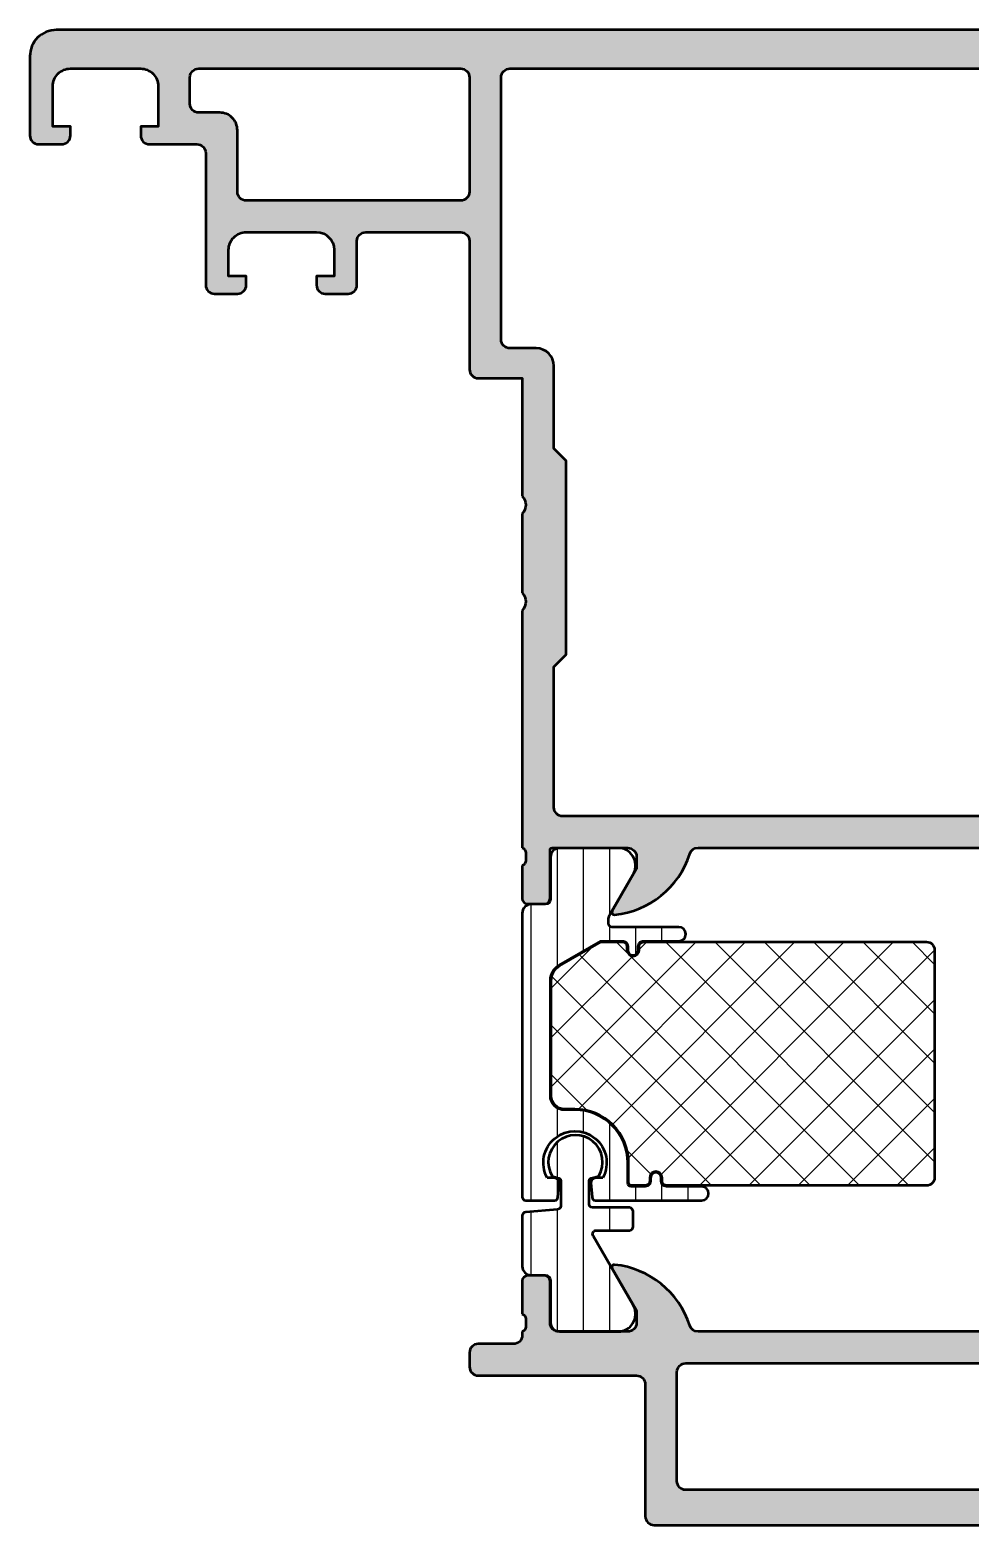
# Model space of a CAD drawing. Extents: x -30 to 78, y 0 to 85.
# Drawn here: x -30 to 23.5, y 0 to 85 of the extents above; entities that cross this region are included whole.
import ezdxf

# ---------------------------------------------------------------- set-up
doc = ezdxf.new("R2010")
doc.units = 0
for name, color, linetype, lineweight in [('0S-Alu contour', 7, 'Continuous', 50), ('0S-Alu hatch', 252, 'Continuous', 25), ('0S-Plastic contour', 254, 'Continuous', 50), ('0S-Plastic hatch', 253, 'Continuous', 25), ('0S-PT contour', 91, 'Continuous', 50), ('0S-PT hatch', 103, 'Continuous', 25)]:
    doc.layers.add(name, color=color, linetype=linetype, lineweight=lineweight)
pattern_1 = [(90, (0, 0), (-1.4859, 0), [])]

# ---------------------------------------------------------------- blocks, each defined once
blk = doc.blocks.new('375310__9A514307_B921_4248_928E_A58CED2AF7BE_')
at = {"layer": '0S-Alu hatch'}
h = blk.add_hatch(color=256, dxfattribs=at)
edge = h.paths.add_edge_path()
edge.add_arc((-28.50002094818807, 83.50002094818805), 1.499979051958224, 89.99919982698273, 180.0008001731317)
edge.add_line((-30.00000000000002, 83.49999999999702), (-30.00000000000002, 79))
edge.add_arc((-29.49997331996971, 79.00002668003032), 0.5000266807420884, 180.0030571432409, 269.9969428568634)
edge.add_line((-29.50000000000003, 78.50000000000001), (-28.19998168945316, 78.5))
edge.add_arc((-28.19997136934261, 78.99998967988945), 0.4999896799959604, 269.9988173780336, 360.0011826222799)
edge.add_line((-27.69998168945316, 79.00000000000004), (-27.69998168945316, 79.5))
edge.add_line((-27.69998168945316, 79.5), (-28.69998168945315, 79.5))
edge.add_line((-28.69998168945315, 79.5), (-28.69998168945315, 81.79998779296875))
edge.add_ellipse((-27.7000380926278, 81.80004419614339), major_axis=(-0.9999435984161058, 0), ratio=1, start_angle=-90.00323184614109, end_angle=0.0032318460986857644, ccw=False)
edge.add_line((-27.69998168945316, 82.79998779296875), (-23.69998168945315, 82.79998779296875))
edge.add_ellipse((-23.69997606790804, 81.79999341451386), major_axis=(-0.999994378470687, 0), ratio=1, start_angle=179.9996779066076, end_angle=270.00032209261985, ccw=False)
edge.add_line((-22.69998168945315, 81.79998779295526), (-22.69998168945315, 79.5))
edge.add_line((-22.69998168945315, 79.5), (-23.69998168945315, 79.5))
edge.add_line((-23.69998168945315, 79.5), (-23.69998168945315, 79))
edge.add_arc((-23.19999200956369, 78.99998967988947), 0.4999896799959737, 179.9988173777201, 270.0011826219647)
edge.add_line((-23.19998168945315, 78.5), (-20.50000000000003, 78.5))
edge.add_ellipse((-20.49997947233244, 78.00002052766759), major_axis=(-0.4999794727538154, 0), ratio=1, start_angle=179.9976476060077, end_angle=270.0023523940098, ccw=False)
edge.add_line((-20.00000000000003, 78.00000000000014), (-20.00000000000003, 70.49999999999999))
edge.add_arc((-19.4999758602451, 70.50002413975494), 0.500024140337627, 180.0027660783855, 269.9972339213987)
edge.add_line((-19.5, 70.00000000000001), (-18.19998168945315, 70))
edge.add_arc((-18.19996880787697, 70.4999871184238), 0.4999871185897568, 269.9985238420723, 360.0014761578453)
edge.add_line((-17.69998168945315, 70.49999999999928), (-17.69998168945315, 71))
edge.add_line((-17.69998168945315, 71), (-18.69998168945315, 71))
edge.add_line((-18.69998168945315, 71), (-18.69998168945315, 72.49999999999999))
edge.add_ellipse((-17.69999824312259, 72.50001655366943), major_axis=(-0.9999834464675711, 0), ratio=1, start_angle=-90.00094847109602, end_angle=0.0009484710503215865, ccw=False)
edge.add_line((-17.69998168945314, 73.49999999999999), (-13.69998168945315, 73.5))
edge.add_ellipse((-13.70001450311283, 72.49996718634033), major_axis=(-1.000032814198022, 0), ratio=1, start_angle=180.0018800225579, end_angle=269.9981199774813, ccw=False)
edge.add_line((-12.69998168945316, 72.5000000000007), (-12.69998168945317, 71))
edge.add_line((-12.69998168945317, 71), (-13.69998168945317, 71))
edge.add_line((-13.69998168945317, 71), (-13.69998168945317, 70.5))
edge.add_arc((-13.19999457102933, 70.49998711842383), 0.499987118589771, 179.9985238419079, 270.0014761579228)
edge.add_line((-13.19998168945319, 70), (-11.89999389648441, 70))
edge.add_arc((-11.89998101490823, 70.4999871184238), 0.499987118589755, 269.9985238420723, 360.0014761578453)
edge.add_line((-11.39999389648442, 70.49999999999928), (-11.39999389648441, 72.99998474121092))
edge.add_ellipse((-10.89999370884344, 72.99998455356996), major_axis=(-0.50000018764101, 0), ratio=1, start_angle=270.00002150206535, end_angle=359.9999785025289, ccw=False)
edge.add_line((-10.89999389648443, 73.49998474121092), (-5.500000000000056, 73.49998474121092))
edge.add_ellipse((-5.499990037868124, 72.99999470334284), major_axis=(-0.499990037967348, 0), ratio=1, start_angle=179.9988584005522, end_angle=270.00114159897475, ccw=False)
edge.add_line((-5.000000000000024, 72.99998474120956), (-5.000000000000014, 65.69999694824216))
edge.add_arc((-4.499947417630437, 65.70004953061176), 0.5000525851341845, 180.0060248621259, 269.9939751379149)
edge.add_line((-4.500000000000042, 65.19999694824217), (-2.000000000000028, 65.19999694824217))
edge.add_line((-2.000000000000028, 65.19999694824217), (-2.000000000000028, 58.5))
edge.add_ellipse((-2.52497579233249, 58), major_axis=(-0.7249824705019403, 0), ratio=1, start_angle=136.3958616163873, end_angle=223.6041383836129, ccw=False)
edge.add_line((-2.000000000000026, 57.5), (-2.000000000000028, 53))
edge.add_ellipse((-2.524975792332512, 52.5), major_axis=(-0.7249824705019556, 0), ratio=1, start_angle=136.3958616163883, end_angle=223.6041383836118, ccw=False)
edge.add_line((-2.000000000000028, 52), (-2.000000000000042, 38.50007519909436))
edge.add_ellipse((-2.078836446543077, 38.23255460710125), major_axis=(-0.2788950563274183, 0), ratio=1, start_angle=178.8354106259013, end_angle=253.5801235805088, ccw=False)
edge.add_line((-1.799999000000042, 38.22688619910287), (-1.799999000000042, 37.77329219910286))
edge.add_ellipse((-2.078867095643201, 37.7676315396258), major_axis=(-0.2789255417371403, 0), ratio=1, start_angle=106.4245945553532, end_angle=181.1628700728862, ccw=False)
edge.add_line((-2.000000000000042, 37.50008819910287), (-2.000000000000056, 35.62007719909437))
edge.add_arc((-1.700000000000059, 35.62007719909436), 0.2999999999999971, 180, 270)
edge.add_line((-1.700000000000059, 35.32007719909437), (-0.7200256809572636, 35.32007719909436))
edge.add_arc((-0.7200256809572636, 35.62007719909437), 0.3000000000000114, 270, 360)
edge.add_line((-0.4200256809572523, 35.62007719909437), (-0.4200256809572807, 38.38007519909435))
edge.add_ellipse((-0.3001008800516202, 38.38007519909432), major_axis=(-0.1199248009056604, 0), ratio=1, start_angle=269.999999999998, end_angle=360, ccw=False)
edge.add_line((-0.3001008800516161, 38.49999999999998), (4.000030517578082, 38.5))
edge.add_ellipse((4.000030517578087, 38.00000000000001), major_axis=(-0.4999999999999929, 0), ratio=1, start_angle=180, end_angle=270.0000000000006, ccw=False)
edge.add_line((4.500030517578082, 38), (4.500030517578096, 37.29999999999999))
edge.add_line((4.500030517578096, 37.29999999999999), (3.118535059955718, 34.90717967697246))
edge.add_arc((3.238150302226401, 34.83811978464832), 0.1381197846483158, 150.0000000000047, 275.6225775508003)
edge.add_arc((2.761807276404297, 39.67660886184761), 4.999999999999795, 275.622577550794, 342.2515836439304)
edge.add_ellipse((8.000020064953619, 38.0000033455928), major_axis=(-0.4999890250126799, 0), ratio=1, start_angle=270.0000000000002, end_angle=342.25158364392877, ccw=False)
edge.add_line((8.000020064953617, 38.49999237060549), (38.00001045262445, 38.49999237060546))
edge.add_ellipse((38.0000104526244, 38.00000334559283), major_axis=(-0.4999890250126242, 0), ratio=1, start_angle=197.7484163560657, end_angle=269.9999999999943, ccw=False)
edge.add_arc((43.23822324117371, 39.67660886184765), 4.99999999999984, 197.7484163560703, 264.3774224492069)
edge.add_arc((42.76188021535167, 34.83811978464829), 0.1381197846482885, 264.3774224492044, 389.9999999999987)
edge.add_line((42.88149545762233, 34.90717967697243), (41.49999999999997, 37.3))
edge.add_line((41.49999999999997, 37.3), (41.49999999999997, 38))
edge.add_ellipse((41.99999999999998, 37.99999999999999), major_axis=(-0.5000000000000142, 0), ratio=1, start_angle=270.0000000000008, end_angle=360, ccw=False)
edge.add_line((41.99999999999998, 38.50000000000001), (46.30013139762968, 38.5))
edge.add_ellipse((46.30013139762968, 38.38007519909434), major_axis=(-0.1199248009056646, 0), ratio=1, start_angle=180, end_angle=269.9999999999966, ccw=False)
edge.add_line((46.42005619853533, 38.38007519909434), (46.42005619853533, 35.62007719909437))
edge.add_arc((46.72005619853535, 35.62007719909437), 0.3000000000000105, 180, 270)
edge.add_line((46.72005619853535, 35.32007719909436), (47.70003051757811, 35.32007719909436))
edge.add_arc((47.7000305175781, 35.62007719909437), 0.3000000000000114, 270.0000000000013, 360)
edge.add_line((48.00003051757812, 35.62007719909437), (48.00003051757812, 37.50008819910288))
edge.add_ellipse((48.07889761322129, 37.76763153962581), major_axis=(-0.2789255417371423, 0), ratio=1, start_angle=-1.1628700728879835, end_angle=73.57540544464621, ccw=False)
edge.add_line((47.80002951757813, 37.77329219910288), (47.80002951757812, 38.22688619910289))
edge.add_ellipse((48.07882441711607, 38.23255374217516), major_axis=(-0.2788525005318248, 0), ratio=1, start_angle=-73.580123580507, end_angle=1.1645893740957263, ccw=False)
edge.add_line((47.99999999999997, 38.50003351396951), (47.99999999999997, 64.80001068115234))
edge.add_ellipse((48.50004355943127, 64.79996712172104), major_axis=(-0.5000435613285635, 0), ratio=1, start_angle=270.0049911083112, end_angle=359.9950088916195, ccw=False)
edge.add_line((48.49999999999997, 65.30001068115234), (50.79998779296872, 65.30001068115234))
edge.add_ellipse((50.80003856690288, 64.80006145508649), major_axis=(-0.4999492286441056, 0), ratio=1, start_angle=179.9941811448115, end_angle=270.00581885514515, ccw=False)
edge.add_line((51.29998779296872, 64.80001068115199), (51.29998779296872, 63.80001068115234))
edge.add_arc((51.80003518638221, 63.80005807456583), 0.5000473956594107, 180.0054303704153, 269.9945696296045)
edge.add_line((51.79998779296872, 63.30001068115234), (52.29998779296872, 63.30001068115234))
edge.add_arc((52.30003474688096, 63.7999637272401), 0.4999530482926306, 269.9946189726885, 360.0053810273283)
edge.add_line((52.79998779296872, 63.80001068115249), (52.79998779296872, 69.50000762939453))
edge.add_arc((51.80004229517116, 69.50005450258917), 0.9999454988961675, 359.9973142174056, 450.0031229163782)
edge.add_line((51.79998779296872, 70.5), (51.29998779296872, 70.5))
edge.add_line((51.29998779296872, 70.5), (51.29998779296872, 68.00000762939455))
edge.add_ellipse((50.30002373348253, 67.99997168888072), major_axis=(-0.9999640601320793, 0), ratio=1, start_angle=89.99794068623362, end_angle=180.0020593137158, ccw=False)
edge.add_line((50.29998779296872, 67.00000762939453), (48.99999999999997, 67.00000762939453))
edge.add_ellipse((49.0000000353033, 68.00000766469785), major_axis=(-1.000000035303316, 0), ratio=1, start_angle=-2.091309795559937e-06, end_angle=89.99999797726872, ccw=False)
edge.add_line((47.99999999999997, 68.00000770119809), (47.99999999999997, 75))
edge.add_ellipse((48.52501950491387, 75.5), major_axis=(-0.7250141243727902, 0), ratio=1, start_angle=-43.60175592635392, end_angle=43.60175592635392, ccw=False)
edge.add_line((47.99999999999997, 76), (47.99999999999997, 82))
edge.add_ellipse((49.00000950475102, 81.99999049524897), major_axis=(-1.000009504796218, 0), ratio=1, start_angle=270.0005445769443, end_angle=359.99945542223486, ccw=False)
edge.add_line((48.99999999999997, 83), (50.29998779296872, 83))
edge.add_ellipse((50.30003676644987, 82.00004897348116), major_axis=(-0.9999510277181028, 0), ratio=1, start_angle=179.9971938887644, end_angle=270.00280611120115, ccw=False)
edge.add_line((51.29998779296872, 81.99999999999942), (51.29998779296872, 80.5))
edge.add_line((51.29998779296872, 80.5), (51.90002441406247, 80.5))
edge.add_line((51.90002441406247, 80.5), (52.99999999999997, 81.59997558593749))
edge.add_line((52.99999999999997, 81.59997558593749), (52.99999999999997, 85))
edge.add_line((52.99999999999997, 85), (-28.50000000000001, 85))
edge = h.paths.add_edge_path()
edge.add_ellipse((-20.39997229062388, 82.29996618710823), major_axis=(-0.5000216063273192, 0), ratio=1, start_angle=270.002475742259, end_angle=359.99752425765945, ccw=False)
edge.add_line((-20.3999938964844, 82.79998779296875), (-5.500000000000028, 82.79998779296875))
edge.add_ellipse((-5.499755161839118, 82.30023263112967), major_axis=(-0.499755221814187, 0), ratio=1, start_angle=179.9719298703978, end_angle=270.0280701296009, ccw=False)
edge.add_line((-5.000000000000028, 82.29998779296876), (-5.000000000000021, 75.79998779296876))
edge.add_ellipse((-5.499755161839118, 75.79974295480784), major_axis=(-0.499755221814187, 0), ratio=1, start_angle=89.9719298703991, end_angle=180.0280701296023, ccw=False)
edge.add_line((-5.500000000000028, 75.29998779296875), (-17.69998168945314, 75.29998779296876))
edge.add_ellipse((-17.69996587499508, 75.80000360742683), major_axis=(-0.5000158147081559, 0), ratio=1, start_angle=0.00181214617907699, end_angle=89.99818785391352, ccw=False)
edge.add_line((-18.19998168945315, 75.79998779296875), (-18.19998168945316, 79.29998779295525))
edge.add_arc((-19.19997606790805, 79.29999341451384), 0.9999943784706994, 359.9996779066075, 450.0003220926192)
edge.add_line((-19.19998168945315, 80.29998779296875), (-20.39999389648439, 80.29998779296875))
edge.add_ellipse((-20.39994103488215, 80.800040654571), major_axis=(-0.5000528643963099, 0), ratio=1, start_angle=0.0060568530003024534, end_angle=89.993943146959, ccw=False)
edge.add_line((-20.8999938964844, 80.79998779296876), (-20.8999938964844, 82.29998779296947))
edge = h.paths.add_edge_path()
edge.add_ellipse((-2.700226527614034, 82.30023263112963), major_axis=(-0.4997552218142097, 0), ratio=1, start_angle=-90.02807012959761, end_angle=0.028070129589309545, ccw=False)
edge.add_line((-2.699981689453153, 82.79998779296875), (45.70001220703121, 82.79998779296875))
edge.add_ellipse((45.70000066626688, 82.29997625220439), major_axis=(-0.5000115408975294, 0), ratio=1, start_angle=180.0013224435664, end_angle=269.99867755634614, ccw=False)
edge.add_line((46.20001220703122, 82.29998779296876), (46.20001220703121, 40.79999542236311))
edge.add_ellipse((45.6999850333648, 40.80002259602969), major_axis=(-0.5000271744047784, 0), ratio=1, start_angle=90.00311370357468, end_angle=179.9968862964078, ccw=False)
edge.add_line((45.70001220703121, 40.29999542236327), (0.3000183105468324, 40.29999542236327))
edge.add_ellipse((0.3000184981878249, 40.79999561000426), major_axis=(-0.5000001876410206, 0), ratio=1, start_angle=2.149747109569944e-05, end_angle=89.9999784979342, ccw=False)
edge.add_line((-0.1999816894531534, 40.79999542236328), (-0.1999816894531534, 48.79999542236328))
edge.add_line((-0.1999816894531534, 48.79999542236328), (0.4999999999999716, 49.50000000000001))
edge.add_line((0.4999999999999716, 49.50000000000001), (0.4999999999999716, 60.50000000000001))
edge.add_line((0.4999999999999716, 60.50000000000001), (-0.1999816894531534, 61.19999694824219))
edge.add_line((-0.1999816894531534, 61.19999694824219), (-0.1999816894531465, 65.90000000000524))
edge.add_arc((-1.200003307412458, 65.89997838204069), 1.000021618192975, 0.0012385913539571, 89.99876140894611)
edge.add_line((-1.199981689453153, 66.9), (-2.699981689453139, 66.89999999999999))
edge.add_ellipse((-2.699994571029321, 67.39998711842382), major_axis=(-0.499987118589771, 0), ratio=1, start_angle=-0.0014761580922026951, end_angle=90.0014761579277, ccw=False)
edge.add_line((-3.199981689453153, 67.39999999999999), (-3.199981689453154, 82.29998779296884))
at = {"layer": '0S-Alu contour', "color": 7}
for points in [[(51.29998779296872, 81.99999999999942), (51.29998779296872, 80.5), (51.90002441406247, 80.5), (52.99999999999997, 81.59997558593749), (52.99999999999997, 85), (-28.50000000000001, 85)], [(-30.00000000000002, 83.49999999999702), (-30.00000000000002, 79)], [(-27.69998168945316, 82.79998779296875), (-23.69998168945315, 82.79998779296875)], [(-20.3999938964844, 82.79998779296875), (-5.500000000000028, 82.79998779296875)], [(-2.699981689453153, 82.79998779296875), (45.70001220703121, 82.79998779296875)], [(-27.69998168945316, 79.00000000000004), (-27.69998168945316, 79.5), (-28.69998168945315, 79.5), (-28.69998168945315, 81.79998779296875)], [(-22.69998168945315, 81.79998779295526), (-22.69998168945315, 79.5), (-23.69998168945315, 79.5), (-23.69998168945315, 79)], [(-20.8999938964844, 80.79998779296876), (-20.8999938964844, 82.29998779296947)], [(-5.000000000000028, 82.29998779296876), (-5.000000000000021, 75.79998779296876)], [(-3.199981689453153, 67.39999999999999), (-3.199981689453154, 82.29998779296884)], [(-19.19998168945315, 80.29998779296875), (-20.39999389648439, 80.29998779296875)], [(-18.19998168945315, 75.79998779296875), (-18.19998168945316, 79.29998779295525)], [(-29.50000000000003, 78.50000000000001), (-28.19998168945316, 78.5)], [(-23.19998168945315, 78.5), (-20.50000000000003, 78.5)], [(-20.00000000000003, 78.00000000000014), (-20.00000000000003, 70.49999999999999)], [(-5.500000000000028, 75.29998779296875), (-17.69998168945314, 75.29998779296876)], [(-17.69998168945314, 73.49999999999999), (-13.69998168945315, 73.5)], [(-10.89999389648443, 73.49998474121092), (-5.500000000000056, 73.49998474121092)], [(-17.69998168945315, 70.49999999999928), (-17.69998168945315, 71), (-18.69998168945315, 71), (-18.69998168945315, 72.49999999999999)], [(-12.69998168945316, 72.5000000000007), (-12.69998168945317, 71), (-13.69998168945317, 71), (-13.69998168945317, 70.5)], [(-11.39999389648442, 70.49999999999928), (-11.39999389648441, 72.99998474121092)], [(-5.000000000000024, 72.99998474120956), (-5.000000000000014, 65.69999694824216)], [(-19.5, 70.00000000000001), (-18.19998168945315, 70)], [(-13.19998168945319, 70), (-11.89999389648441, 70)], [(-1.199981689453153, 66.9), (-2.699981689453139, 66.89999999999999)], [(-0.1999816894531534, 40.79999542236328), (-0.1999816894531534, 48.79999542236328), (0.4999999999999716, 49.50000000000001), (0.4999999999999716, 60.50000000000001), (-0.1999816894531534, 61.19999694824219), (-0.1999816894531465, 65.90000000000524)], [(-4.500000000000042, 65.19999694824217), (-2.000000000000028, 65.19999694824217), (-2.000000000000028, 58.5)], [(-2.000000000000026, 57.5), (-2.000000000000028, 53)], [(-2.000000000000028, 52), (-2.000000000000042, 38.50007519909436)], [(45.70001220703121, 40.29999542236327), (0.300018310546832, 40.29999542236327)], [(-0.4200256809572523, 35.62007719909437), (-0.4200256809572807, 38.38007519909435)], [(-0.3001008800516161, 38.49999999999998), (4.000030517578082, 38.5)], [(8.000020064953617, 38.49999237060549), (38.00001045262445, 38.49999237060546)], [(-2.000000000000042, 37.50008819910287), (-2.000000000000056, 35.62007719909437)], [(-1.799999000000042, 38.22688619910287), (-1.799999000000042, 37.77329219910286)], [(4.500030517578082, 38), (4.500030517578096, 37.29999999999999), (3.118535059955718, 34.90717967697246)], [(-1.700000000000059, 35.32007719909437), (-0.7200256809572636, 35.32007719909436)]]:
    blk.add_lwpolyline(points, dxfattribs=at)
for centre, radius, start, end in [((-28.50002094818807, 83.50002094818805), 1.499979051958224, 89.99919982698273, 180.0008001731317), ((-19.19997606790805, 79.29999341451384), 0.9999943784706994, 359.9996779066075, 90.00032209261921), ((-29.49997331996971, 79.00002668003032), 0.5000266807420884, 180.0030571432409, 269.9969428568634), ((-28.19997136934261, 78.99998967988945), 0.4999896799959604, 269.9988173780336, 0.0011826222798784), ((-23.19999200956369, 78.99998967988947), 0.4999896799959737, 179.9988173777201, 270.0011826219647), ((-19.4999758602451, 70.50002413975494), 0.500024140337627, 180.0027660783855, 269.9972339213987), ((-18.19996880787697, 70.4999871184238), 0.4999871185897568, 269.9985238420723, 0.0014761578452432), ((-13.19999457102933, 70.49998711842383), 0.499987118589771, 179.9985238419079, 270.0014761579228), ((-11.89998101490823, 70.4999871184238), 0.499987118589755, 269.9985238420723, 0.0014761578452432), ((-1.200003307412458, 65.89997838204069), 1.000021618192975, 0.0012385913539571, 89.99876140894611), ((-4.499947417630437, 65.70004953061176), 0.5000525851341845, 180.0060248621259, 269.9939751379149), ((2.761807276404297, 39.67660886184761), 4.999999999999795, 275.622577550794, 342.2515836439304), ((-1.700000000000059, 35.62007719909436), 0.2999999999999971, 180, 270), ((-0.7200256809572636, 35.62007719909437), 0.3000000000000114, 270, 0), ((3.238150302226401, 34.83811978464832), 0.1381197846483158, 150.0000000000047, 275.6225775508003)]:
    blk.add_arc(centre, radius, start, end, dxfattribs=at)
at = {"layer": '0S-Alu contour', "color": 7, "extrusion": (0, 0, -1)}
for centre, radius, start, end in [((27.7000380926278, 81.80004419614339), 0.9999435984161058, 359.9967681539013, 90.00323184614112), ((23.69997606790804, 81.79999341451386), 0.999994378470687, 89.99967790738017, 180.0003220933925), ((20.39997229062388, 82.29996618710823), 0.5000216063273192, 0.0024757423405282, 89.997524257741), ((5.499755161839118, 82.30023263112967), 0.499755221814187, 89.9719298703991, 180.0280701296022), ((2.700226527614034, 82.30023263112963), 0.4997552218142097, 359.9719298704107, 90.02807012959761), ((20.39994103488215, 80.800040654571), 0.5000528643963099, 270.006056853041, 359.9939431469997), ((20.49997947233244, 78.00002052766759), 0.4999794727538154, 89.9976476059902, 180.0023523939924), ((17.69996587499508, 75.80000360742683), 0.5000158147081559, 270.0018121460865, 359.9981878538209), ((5.499755161839118, 75.79974295480784), 0.499755221814187, 179.9719298703977, 270.0280701296009), ((17.69999824312259, 72.50001655366943), 0.9999834464675711, 359.9990515289497, 90.00094847109597), ((13.70001450311283, 72.49996718634033), 1.000032814198022, 90.0018800225187, 179.9981199774421), ((10.89999370884344, 72.99998455356996), 0.50000018764101, 2.14974711152e-05, 89.99997849793462), ((5.499990037868124, 72.99999470334284), 0.499990037967348, 89.99885840102523, 180.0011415994479), ((2.699994571029321, 67.39998711842382), 0.499987118589771, 269.9985238420723, 0.0014761580921441), ((2.52497579233249, 58), 0.7249824705019403, 136.3958616163871, 223.6041383836128), ((2.524975792332512, 52.5), 0.7249824705019556, 136.3958616163882, 223.6041383836117), ((-0.3000184981878249, 40.79999561000426), 0.5000001876410206, 270.0000215020658, 359.9999785025289), ((2.078836446543077, 38.23255460710125), 0.2788950563274183, 106.4198764194912, 181.1645893740988), ((0.3001008800516202, 38.38007519909432), 0.1199248009056604, 0, 90.00000000000198), ((-4.000030517578087, 38.00000000000001), 0.4999999999999929, 89.99999999999939, 180), ((-8.000020064953619, 38.0000033455928), 0.4999890250126799, 17.74841635607122, 89.9999999999998), ((2.078867095643201, 37.7676315396258), 0.2789255417371403, 178.8371299271138, 253.5754054446468)]:
    blk.add_arc(centre, radius, start, end, dxfattribs=at)
blk = doc.blocks.new('244461__ED69C271_661C_41E9_924A_CE1B0B0D3F1B___63144E41_E013_4683_A957_4F3B4DB2B7D7_')
at = {"layer": '0S-Plastic hatch'}
h = blk.add_hatch(dxfattribs=at)
h.set_pattern_fill('ANSI31', color=256, scale=0.4680000000000001, angle=45, style=0)
h.set_pattern_definition(pattern_1)
edge = h.paths.add_edge_path()
edge.add_line((-1.999999999999985, 34.79000300009986), (-1.999999999999985, 18.65002250671386))
edge.add_line((-1.999999999999985, 18.65002250671386), (-1.973083496093735, 18.55010795593261))
edge.add_line((-1.973083496093735, 18.55010795593261), (-1.899917602539048, 18.47692680358886))
edge.add_line((-1.899917602539048, 18.47692680358886), (-1.799987792968735, 18.45001029968261))
edge.add_line((-1.799987792968735, 18.45001029968261), (-0.1699829101562358, 18.45001029968261))
edge.add_line((-0.1699829101562358, 18.45001029968261), (-0.0700683593749858, 18.47692680358886))
edge.add_line((-0.0700683593749858, 18.47692680358886), (0.0030975341797017, 18.55010795593261))
edge.add_line((0.0030975341797017, 18.55010795593261), (0.0300140380859517, 18.65002250671386))
edge.add_line((0.0300140380859517, 18.65002250671386), (0.1000061035156392, 19.45001029968261))
edge.add_line((0.1000061035156392, 19.45001029968261), (0.0599975585937642, 19.60015678405761))
edge.add_line((0.0599975585937642, 19.60015678405761), (-0.0498657226562358, 19.71002006530761))
edge.add_line((-0.0498657226562358, 19.71002006530761), (-0.2180023193359233, 19.74999809265136))
edge.add_line((-0.2180023193359233, 19.74999809265136), (-0.5865631103515483, 19.74999809265136))
edge.add_ellipse((1.000000000000013, 20.59650078484448), major_axis=(-1.798262859266856, 0), ratio=1, start_angle=151.918075429822, end_angle=28.081924570178103, ccw=False)
edge.add_line((2.586563110351576, 19.74999809265136), (2.218002319335951, 19.74999809265136))
edge.add_line((2.218002319335951, 19.74999809265136), (2.049865722656264, 19.71002006530761))
edge.add_line((2.049865722656264, 19.71002006530761), (1.940002441406264, 19.60015678405761))
edge.add_line((1.940002441406264, 19.60015678405761), (1.900009155273451, 19.45001029968261))
edge.add_line((1.900009155273451, 19.45001029968261), (1.970001220703139, 18.65002250671386))
edge.add_line((1.970001220703139, 18.65002250671386), (1.996902465820326, 18.55010795593261))
edge.add_line((1.996902465820326, 18.55010795593261), (2.070068359375014, 18.47692680358886))
edge.add_line((2.070068359375014, 18.47692680358886), (2.169998168945326, 18.45001029968261))
edge.add_line((2.169998168945326, 18.45001029968261), (8.199996948242202, 18.45001029968261))
edge.add_arc((8.199996948242202, 18.85000419616699), 0.399993896484375, 270, 450)
edge.add_line((8.199996948242202, 19.24999809265136), (6.199996948242201, 19.24999809265136))
edge.add_line((6.199996948242201, 19.24999809265136), (6.050003051757826, 19.29015922546387))
edge.add_line((6.050003051757826, 19.29015922546387), (5.940185546875014, 19.39996147155761))
edge.add_line((5.940185546875014, 19.39996147155761), (5.899993896484389, 19.54998588562012))
edge.add_line((5.899993896484389, 19.54998588562012), (5.899993896484389, 19.74999809265136))
edge.add_arc((5.599998474121107, 19.74999809265136), 0.2999954223632812, 0, 180)
edge.add_line((5.300003051757826, 19.74999809265136), (5.300003051757826, 19.54998588562011))
edge.add_line((5.300003051757826, 19.54998588562011), (5.259811401367201, 19.39996147155762))
edge.add_line((5.259811401367201, 19.39996147155762), (5.149993896484389, 19.29015922546386))
edge.add_line((5.149993896484389, 19.29015922546386), (5.000000000000014, 19.24999809265137))
edge.add_line((5.000000000000014, 19.24999809265137), (4.199996948242201, 19.24999809265136))
edge.add_line((4.199996948242201, 19.24999809265136), (4.100006103515639, 19.27679252624511))
edge.add_line((4.100006103515639, 19.27679252624511), (4.026794433593764, 19.34997367858886))
edge.add_line((4.026794433593764, 19.34997367858886), (4.000000000000014, 19.45001029968261))
edge.add_line((4.000000000000014, 19.45001029968261), (4.000000000000014, 20.59997367858886))
edge.add_arc((1.000067267691662, 20.6000409462805), 2.999932733062533, 359.9987152527758, 450.0012847470834)
edge.add_line((1.000000000000012, 23.59997367858886), (0.4000015258789205, 23.59997367858886))
edge.add_ellipse((0.3991953887774532, 24.39917064067952), major_axis=(-0.7991973686593088, 0), ratio=1, start_angle=-0.061071694723978, end_angle=90.05779331022171, ccw=False)
edge.add_line((-0.400001525878892, 24.40002250671391), (-0.3999862670898295, 30.96374320983886))
edge.add_ellipse((0.5999442872613368, 30.96380713441112), major_axis=(-0.9999305563944835, 0), ratio=1, start_angle=-60.01033770623047, end_angle=0.003662862579403736, ccw=False)
edge.add_line((0.1001352607251961, 31.82986259141395), (2.473767557346505, 33.20000000009986))
edge.add_line((2.473767557346505, 33.20000000009986), (3.700000000000002, 33.20000000009986))
edge.add_ellipse((3.700000000000017, 32.90000000009989), major_axis=(-0.2999999999999687, 0), ratio=1, start_angle=180, end_angle=270.00000000000273, ccw=False)
edge.add_line((3.999999999999985, 32.90000000009989), (3.999999999999957, 32.7000000001))
edge.add_arc((4.299999999999954, 32.70000000009996), 0.2999999999999971, 180, 360)
edge.add_line((4.599999999999951, 32.70000000009996), (4.599999999999951, 32.90000000009987))
edge.add_ellipse((4.899999999999945, 32.90000000009986), major_axis=(-0.2999999999999936, 0), ratio=1, start_angle=269.9999999999966, end_angle=360, ccw=False)
edge.add_line((4.899999999999963, 33.20000000009985), (6.899999999999991, 33.20000000009986))
edge.add_arc((6.899999999999991, 33.60000000009986), 0.4000000000000057, 270, 450)
edge.add_line((6.899999999999991, 34.00000000009987), (3.099999999999965, 34.00000000009987))
edge.add_ellipse((3.099999999999956, 34.20000000009987), major_axis=(-0.1999999999999957, 0), ratio=1, start_angle=0, end_angle=90.00000000000279, ccw=False)
edge.add_line((2.899999999999963, 34.20000000009988), (2.899999999999963, 34.41474721315084))
edge.add_ellipse((3.399999999999977, 34.41474721315085), major_axis=(-0.5000000000000147, 0), ratio=1, start_angle=330.0000488637371, end_angle=360, ccw=False)
edge.add_line((2.966987084899628, 34.6647468438632), (4.285481498099471, 36.95954700009986))
edge.add_arc((3.444228849108128, 37.50018192537702), 0.9999960709244813, 327.2729839001592, 441.8183919481002)
edge.add_line((3.586539498099483, 38.49000000009987), (0.1099979999997345, 38.49000010568574))
edge.add_arc((0.1099953603746684, 37.99000412824711), 0.4999959774455975, 89.99969751881494, 180.0003024817733)
edge.add_line((-0.3900006170639614, 37.99000148861691), (-0.3896686666669353, 35.59000310568573))
edge.add_ellipse((-0.6896686666669514, 35.59000310568574), major_axis=(-0.300000000000016, 0), ratio=1, start_angle=90.00000000000091, end_angle=180, ccw=False)
edge.add_line((-0.6896686666669467, 35.29000310568572), (-1.500000065149791, 35.29000300009986))
edge.add_arc((-1.499999999999985, 34.79000300009986), 0.5, 90.00000746561778, 180)
at = {"layer": '0S-Plastic contour', "color": 7}
for points in [[(3.586539498099483, 38.49000000009987), (0.1099979999997345, 38.49000010568574)], [(-0.3900006170639614, 37.99000148861691), (-0.3896686666669353, 35.59000310568573)], [(2.966987084899628, 34.6647468438632), (4.285481498099471, 36.95954700009986)], [(-0.6896686666669467, 35.29000310568572), (-1.500000065149791, 35.29000300009986)], [(-1.999999999999985, 34.79000300009986), (-1.999999999999985, 18.65002250671386), (-1.973083496093735, 18.55010795593261), (-1.899917602539048, 18.47692680358886), (-1.799987792968735, 18.45001029968261), (-0.1699829101562358, 18.45001029968261), (-0.0700683593749858, 18.47692680358886), (0.0030975341797017, 18.55010795593261), (0.0300140380859517, 18.65002250671386), (0.1000061035156392, 19.45001029968261), (0.0599975585937642, 19.60015678405761), (-0.0498657226562358, 19.71002006530761), (-0.2180023193359233, 19.74999809265136), (-0.5865631103515483, 19.74999809265136)], [(2.899999999999963, 34.20000000009988), (2.899999999999963, 34.41474721315084)], [(0.1001352607251961, 31.82986259141395), (2.473767557346505, 33.20000000009986), (3.700000000000002, 33.20000000009986)], [(6.899999999999991, 34.00000000009987), (3.099999999999965, 34.00000000009987)], [(4.899999999999963, 33.20000000009985), (6.899999999999991, 33.20000000009986)], [(3.999999999999985, 32.90000000009989), (3.999999999999957, 32.7000000001)], [(4.599999999999951, 32.70000000009996), (4.599999999999951, 32.90000000009987)], [(-0.400001525878892, 24.40002250671391), (-0.3999862670898295, 30.96374320983886)], [(1.000000000000012, 23.59997367858886), (0.4000015258789205, 23.59997367858886)], [(5.300003051757826, 19.74999809265136), (5.300003051757826, 19.54998588562011), (5.259811401367201, 19.39996147155762), (5.149993896484389, 19.29015922546386), (5.000000000000014, 19.24999809265137), (4.199996948242201, 19.24999809265136), (4.100006103515639, 19.27679252624511), (4.026794433593764, 19.34997367858886), (4.000000000000014, 19.45001029968261), (4.000000000000014, 20.59997367858886)], [(2.586563110351576, 19.74999809265136), (2.218002319335951, 19.74999809265136), (2.049865722656264, 19.71002006530761), (1.940002441406264, 19.60015678405761), (1.900009155273451, 19.45001029968261), (1.970001220703139, 18.65002250671386), (1.996902465820326, 18.55010795593261), (2.070068359375014, 18.47692680358886), (2.169998168945326, 18.45001029968261), (8.199996948242202, 18.45001029968261)], [(8.199996948242202, 19.24999809265136), (6.199996948242201, 19.24999809265136), (6.050003051757826, 19.29015922546387), (5.940185546875014, 19.39996147155761), (5.899993896484389, 19.54998588562012), (5.899993896484389, 19.74999809265136)]]:
    blk.add_lwpolyline(points, dxfattribs=at)
for centre, radius, start, end in [((0.1099953603746684, 37.99000412824711), 0.4999959774455975, 89.99969751881494, 180.0003024817733), ((3.444228849108128, 37.50018192537702), 0.9999960709244813, 327.2729839001592, 81.81839194810021), ((-1.499999999999985, 34.79000300009986), 0.5, 90.00000746561778, 180), ((6.899999999999991, 33.60000000009986), 0.4000000000000057, 270, 90), ((4.299999999999954, 32.70000000009996), 0.2999999999999971, 180, 0), ((1.000067267691662, 20.6000409462805), 2.999932733062533, 359.9987152527758, 90.00128474708347), ((5.599998474121107, 19.74999809265136), 0.2999954223632812, 0, 180), ((8.199996948242202, 18.85000419616699), 0.399993896484375, 270, 90)]:
    blk.add_arc(centre, radius, start, end, dxfattribs=at)
at = {"layer": '0S-Plastic contour', "color": 7, "extrusion": (0, 0, -1)}
for centre, radius, start, end in [((0.6896686666669514, 35.59000310568574), 0.300000000000016, 180, 269.9999999999991), ((-3.399999999999977, 34.41474721315085), 0.5000000000000147, 0, 29.99995113626287), ((-3.099999999999956, 34.20000000009987), 0.1999999999999957, 269.9999999999972, 0), ((-3.700000000000017, 32.90000000009989), 0.2999999999999687, 89.99999999999729, 180), ((-4.899999999999945, 32.90000000009986), 0.2999999999999936, 0, 90.0000000000034), ((-0.5999442872613368, 30.96380713441112), 0.9999305563944835, 359.9963371374206, 60.01033770623052), ((-0.3991953887774532, 24.39917064067952), 0.7991973686593088, 269.9422066897783, 0.0610716947241366), ((-1.000000000000013, 20.59650078484448), 1.798262859266856, 331.9180754298219, 208.0819245701781)]:
    blk.add_arc(centre, radius, start, end, dxfattribs=at)
blk = doc.blocks.new('244461__BAE9A1D7_AD7A_48F6_B74D_686939460372___317B1E8B_8E30_486F_B428_7A5BB4FD2DA6_')
at = {"layer": '0S-Plastic hatch'}
h = blk.add_hatch(dxfattribs=at)
h.set_pattern_fill('ANSI31', color=256, scale=0.4680000000000001, angle=45, style=0)
h.set_pattern_definition(pattern_1)
edge = h.paths.add_edge_path()
edge.add_line((-1.999999999999729, 17.59249877929687), (-1.999999999999985, 14.70999699999999))
edge.add_arc((-1.499999999999985, 14.70999699999999), 0.5, 180, 270)
edge.add_line((-1.499999999999985, 14.20999699999999), (-0.6896686666666483, 14.20999699999999))
edge.add_ellipse((-0.6896686666666519, 13.90999699999999), major_axis=(-0.3000000000000007, 0), ratio=1, start_angle=180, end_angle=269.9999999999993, ccw=False)
edge.add_line((-0.3896686666666511, 13.909997), (-0.3900006170636772, 11.50999861706369))
edge.add_arc((0.1099953603749526, 11.50999597743861), 0.4999959774455851, 179.9996975182267, 270.0003024811851)
edge.add_line((0.1099980000000187, 11.00999999999999), (3.586539498099483, 11.00999999999999))
edge.add_arc((3.444228849108128, 11.99981807472284), 0.9999960709244838, 278.1816080518999, 392.7270160998402)
edge.add_line((4.285481498099485, 12.54045299999999), (2.028303788693918, 16.45000001028017))
edge.add_ellipse((2.201508875386067, 16.55), major_axis=(-0.1999999999999987, 0), ratio=1, start_angle=-90.00000000000023, end_angle=29.999996599345025, ccw=False)
edge.add_line((2.201508875386068, 16.75), (4.099990844726576, 16.75))
edge.add_line((4.099990844726576, 16.75), (4.199913024902357, 16.77691650390625))
edge.add_line((4.199913024902357, 16.77691650390625), (4.273078918457045, 16.85009765625))
edge.add_line((4.273078918457045, 16.85009765625), (4.299995422363295, 16.95001220703124))
edge.add_line((4.299995422363295, 16.95001220703124), (4.299995422363295, 17.85000610351562))
edge.add_line((4.299995422363295, 17.85000610351562), (4.273086547851576, 17.94992065429687))
edge.add_line((4.273086547851576, 17.94992065429687), (4.199913024902357, 18.02310180664062))
edge.add_line((4.199913024902357, 18.02310180664062), (4.099990844726576, 18.05001831054687))
edge.add_line((4.099990844726576, 18.05001831054687), (1.999992370605482, 18.05001831054687))
edge.add_line((1.999992370605482, 18.05001831054687), (1.900077819824232, 18.07693481445312))
edge.add_line((1.900077819824232, 18.07693481445312), (1.826904296875014, 18.15008544921875))
edge.add_line((1.826904296875014, 18.15008544921875), (1.799995422363295, 18.24999999999999))
edge.add_line((1.799995422363295, 18.24999999999999), (1.799995422363295, 19.5500202178955))
edge.add_line((1.799995422363295, 19.5500202178955), (1.826904296875014, 19.64993476867675))
edge.add_line((1.826904296875014, 19.64993476867675), (1.900077819824232, 19.72311592102051))
edge.add_line((1.900077819824232, 19.72311592102051), (2.000000000000014, 19.75003242492675))
edge.add_line((2.000000000000014, 19.75003242492675), (2.354995727539076, 19.84070156693201))
edge.add_arc((1.026013301907298, 20.62839995594812), 1.544882856302276, 329.3444425112844, 571.2209463633598)
edge.add_line((-0.2951316184021946, 19.82762586843211), (-7.629394517e-06, 19.75003242492675))
edge.add_line((-7.629394517e-06, 19.75003242492675), (0.0999145507812642, 19.72311592102051))
edge.add_line((0.0999145507812642, 19.72311592102051), (0.173088073730483, 19.64993476867675))
edge.add_line((0.173088073730483, 19.64993476867675), (0.1999969482422017, 19.5500202178955))
edge.add_line((0.1999969482422017, 19.5500202178955), (0.1999969482422017, 18.1500244140625))
edge.add_line((0.1999969482422017, 18.1500244140625), (0.173088073730483, 18.05007934570312))
edge.add_line((0.173088073730483, 18.05007934570312), (0.0999145507812642, 17.97692871093749))
edge.add_line((0.0999145507812642, 17.97692871093749), (1.42e-14, 17.95001220703125))
edge.add_line((1.42e-14, 17.95001220703125), (-1.800003051757798, 17.79251098632812))
edge.add_line((-1.800003051757798, 17.79251098632812), (-1.899917602539048, 17.76559448242187))
edge.add_line((-1.899917602539048, 17.76559448242187), (-1.973091125488267, 17.69241333007812))
edge.add_line((-1.973091125488267, 17.69241333007812), (-1.999999999999729, 17.59249877929687))
at = {"layer": '0S-Plastic contour', "color": 7}
for points in [[(-0.2951316184021946, 19.82762586843211), (-7.629394517e-06, 19.75003242492675), (0.0999145507812642, 19.72311592102051), (0.173088073730483, 19.64993476867675), (0.1999969482422017, 19.5500202178955), (0.1999969482422017, 18.1500244140625), (0.173088073730483, 18.05007934570312), (0.0999145507812642, 17.97692871093749), (1.42e-14, 17.95001220703125), (-1.800003051757798, 17.79251098632812), (-1.899917602539048, 17.76559448242187), (-1.973091125488267, 17.69241333007812), (-1.999999999999729, 17.59249877929687)], [(2.201508875386068, 16.75), (4.099990844726576, 16.75), (4.199913024902357, 16.77691650390625), (4.273078918457045, 16.85009765625), (4.299995422363295, 16.95001220703124), (4.299995422363295, 17.85000610351562), (4.273086547851576, 17.94992065429687), (4.199913024902357, 18.02310180664062), (4.099990844726576, 18.05001831054687), (1.999992370605482, 18.05001831054687), (1.900077819824232, 18.07693481445312), (1.826904296875014, 18.15008544921875), (1.799995422363295, 18.24999999999999), (1.799995422363295, 19.5500202178955), (1.826904296875014, 19.64993476867675), (1.900077819824232, 19.72311592102051), (2.000000000000014, 19.75003242492675), (2.354995727539076, 19.84070156693201)], [(-1.999999999999729, 17.59249877929687), (-1.999999999999985, 14.70999699999999)], [(4.285481498099485, 12.54045299999999), (2.028303788693918, 16.45000001028017)], [(-1.499999999999985, 14.20999699999999), (-0.6896686666666483, 14.20999699999999)], [(-0.3896686666666511, 13.909997), (-0.3900006170636772, 11.50999861706369)], [(0.1099980000000187, 11.00999999999999), (3.586539498099483, 11.00999999999999)]]:
    blk.add_lwpolyline(points, dxfattribs=at)
for centre, radius, start, end in [((1.026013301907298, 20.62839995594812), 1.544882856302276, 329.3444425112844, 211.2209463633599), ((-1.499999999999985, 14.70999699999999), 0.5, 180, 270), ((3.444228849108128, 11.99981807472284), 0.9999960709244838, 278.1816080518999, 32.72701609984019), ((0.1099953603749526, 11.50999597743861), 0.4999959774455851, 179.9996975182267, 270.0003024811851)]:
    blk.add_arc(centre, radius, start, end, dxfattribs=at)
at = {"layer": '0S-Plastic contour', "color": 7, "extrusion": (0, 0, -1)}
for centre, radius, start, end in [((-2.201508875386067, 16.55), 0.1999999999999987, 330.000003400655, 90.00000000000026), ((0.6896686666666519, 13.90999699999999), 0.3000000000000007, 90.00000000000067, 180)]:
    blk.add_arc(centre, radius, start, end, dxfattribs=at)
blk = doc.blocks.new('396870__3A79531E_92B5_4CF0_9F57_1BE42544F0EC_')
at = {"layer": '0S-PT hatch'}
h = blk.add_hatch(dxfattribs=at)
h.set_pattern_fill('ANSI37', color=256, scale=0.625, angle=90, style=0)
h.set_pattern_definition([(135, (0, 0), (-1.403165018917055, -1.403165018917055), []), (225, (0, 0), (1.403165018917055, -1.403165018917055), [])])
edge = h.paths.add_edge_path()
edge.add_line((21.44939886270031, 32.70000000000194), (21.44939886270032, 19.75024507800027))
edge.add_ellipse((20.99939844547499, 19.75024549521863), major_axis=(-0.4500004172255191, 0), ratio=1, start_angle=89.99994687815519, end_angle=179.999946880457, ccw=False)
edge.add_line((20.99939802825661, 19.30024507799331), (6.206574478434163, 19.2999982024299))
edge.add_line((6.206574478434163, 19.2999982024299), (6.075879667833333, 19.3349919706396))
edge.add_line((6.075879667833333, 19.3349919706396), (5.985014695398191, 19.4258443176791))
edge.add_line((5.985014695398191, 19.4258443176791), (5.949993896484386, 19.55656736054947))
edge.add_line((5.949993896484386, 19.55656736054947), (5.949993896484386, 19.74999809265136))
edge.add_arc((5.599998474121107, 19.74999809265136), 0.3499954223632784, 0, 180)
edge.add_line((5.250003051757829, 19.74999809265136), (5.250003051757829, 19.55656736054946))
edge.add_line((5.250003051757829, 19.55656736054946), (5.214982252844023, 19.4258443176791))
edge.add_line((5.214982252844023, 19.4258443176791), (5.124117280408881, 19.3349919706396))
edge.add_line((5.124117280408881, 19.3349919706396), (4.993422059806917, 19.29999809265136))
edge.add_line((4.993422059806917, 19.29999809265136), (4.206580040042183, 19.29999809265136))
edge.add_line((4.206580040042183, 19.29999809265136), (4.125882960631344, 19.32162239777046))
edge.add_line((4.125882960631344, 19.32162239777046), (4.071623581833222, 19.37585915907011))
edge.add_line((4.071623581833222, 19.37585915907011), (4.050000000000011, 19.4565904816775))
edge.add_line((4.050000000000011, 19.4565904816775), (4.049999999987448, 20.59997255743553))
edge.add_arc((1.000067828262032, 20.60004150683832), 3.04993217250477, 359.9987047223895, 450.0012742162533)
edge.add_line((1.000000000000015, 23.64997367858887), (0.399975901533125, 23.64997367858887))
edge.add_ellipse((0.399195388777459, 24.39917064067953), major_axis=(-0.7491973686593156, 0), ratio=1, start_angle=-0.06307231434720961, end_angle=90.0596906725998, ccw=False)
edge.add_line((-0.3500015259418348, 24.39999537162484), (-0.3499862671920084, 30.96374640628944))
edge.add_ellipse((0.5999442872613705, 30.9638071344111), major_axis=(-0.9499305563945233, 0), ratio=1, start_angle=-60.01033770622939, end_angle=0.003662862579403736, ccw=False)
edge.add_line((0.1251274475995673, 31.7865568112543), (2.487162647657413, 33.15000000009987))
edge.add_line((2.487162647657413, 33.15000000009987), (3.700000000000002, 33.15000000009987))
edge.add_ellipse((3.699999999999997, 32.90000000009988), major_axis=(-0.2499999999999929, 0), ratio=1, start_angle=180, end_angle=269.99999999999886, ccw=False)
edge.add_line((3.949999999999988, 32.90000000009989), (3.94999999999996, 32.7000000001))
edge.add_arc((4.299999999999954, 32.70000000009996), 0.3499999999999943, 180, 360)
edge.add_line((4.649999999999948, 32.70000000009996), (4.649999999999948, 32.90000000009986))
edge.add_ellipse((4.899999999902041, 32.90000000009988), major_axis=(-0.2499999999020925, 0), ratio=1, start_angle=269.9999999999947, end_angle=360, ccw=False)
edge.add_line((4.899999999902064, 33.15000000000197), (20.99939886270029, 33.15000000000197))
edge.add_ellipse((20.99939886270029, 32.70000000000195), major_axis=(-0.4500000000000171, 0), ratio=1, start_angle=180, end_angle=270, ccw=False)
at = {"layer": '0S-PT contour', "color": 7}
for points in [[(0.1251274475995673, 31.7865568112543), (2.487162647657413, 33.15000000009987), (3.700000000000002, 33.15000000009987)], [(3.949999999999988, 32.90000000009989), (3.94999999999996, 32.7000000001)], [(4.649999999999948, 32.70000000009996), (4.649999999999948, 32.90000000009986)], [(4.899999999902064, 33.15000000000197), (20.99939886270029, 33.15000000000197)], [(21.44939886270031, 32.70000000000194), (21.44939886270032, 19.75024507800027)], [(-0.3500015259418348, 24.39999537162484), (-0.3499862671920084, 30.96374640628944)], [(1.000000000000015, 23.64997367858887), (0.399975901533125, 23.64997367858887)], [(5.250003051757829, 19.74999809265136), (5.250003051757829, 19.55656736054946), (5.214982252844023, 19.4258443176791), (5.124117280408881, 19.3349919706396), (4.993422059806917, 19.29999809265136), (4.206580040042183, 19.29999809265136), (4.125882960631344, 19.32162239777046), (4.071623581833222, 19.37585915907011), (4.050000000000011, 19.4565904816775), (4.049999999987448, 20.59997255743553)], [(20.99939802825661, 19.30024507799331), (6.206574478434163, 19.2999982024299), (6.075879667833333, 19.3349919706396), (5.985014695398191, 19.4258443176791), (5.949993896484386, 19.55656736054947), (5.949993896484386, 19.74999809265136)]]:
    blk.add_lwpolyline(points, dxfattribs=at)
at = {"layer": '0S-PT contour', "color": 7, "extrusion": (0, 0, -1)}
for centre, radius, start, end in [((-3.699999999999997, 32.90000000009988), 0.2499999999999929, 90.00000000000111, 180), ((-4.899999999902041, 32.90000000009988), 0.2499999999020925, 0, 90.00000000000529), ((-20.99939886270029, 32.70000000000195), 0.4500000000000171, 90, 180), ((-0.5999442872613705, 30.9638071344111), 0.9499305563945233, 359.9963371374206, 60.01033770622943), ((-0.399195388777459, 24.39917064067953), 0.7491973686593156, 269.9403093274002, 0.0630723143472479), ((-20.99939844547499, 19.75024549521863), 0.4500004172255191, 180.0000531195431, 270.0000531218448)]:
    blk.add_arc(centre, radius, start, end, dxfattribs=at)
at = {"layer": '0S-PT contour', "color": 7}
for centre, radius, start, end in [((4.299999999999954, 32.70000000009996), 0.3499999999999943, 180, 0), ((1.000067828262032, 20.60004150683832), 3.04993217250477, 359.9987047223895, 90.0012742162533), ((5.599998474121107, 19.74999809265136), 0.3499954223632784, 0, 180)]:
    blk.add_arc(centre, radius, start, end, dxfattribs=at)
blk = doc.blocks.new('183070__EF548BA3_2431_41BD_9622_ADF3426DFBB9_')
at = {"layer": '0S-Alu hatch'}
h = blk.add_hatch(color=256, dxfattribs=at)
edge = h.paths.add_edge_path()
edge.add_line((5, 8), (5, 0.5))
edge.add_arc((5.500013264499287, 0.5000132644992883), 0.5000132646752306, 180.0015199592933, 269.9984800406703)
edge.add_line((5.5, 0), (77.5, 0))
edge.add_arc((77.5, 0.5), 0.5, 270, 360)
edge.add_line((78, 0.5), (78, 4.5))
edge.add_arc((77.5, 4.5), 0.5000000000000009, 0, 90)
edge.add_line((77.5, 5), (76.2, 4.999999999999999))
edge.add_arc((76.2, 4.499999999999999), 0.5, 90, 180)
edge.add_line((75.7, 4.499999999999999), (75.7, 3.999999999999999))
edge.add_line((75.7, 3.999999999999999), (76.7, 3.999999999999998))
edge.add_line((76.7, 3.999999999999998), (76.7, 2.499999999999999))
edge.add_ellipse((75.70000000000002, 2.499999999999989), major_axis=(-0.9999999999999857, 0), ratio=1, start_angle=89.9999999999992, end_angle=180, ccw=False)
edge.add_line((75.7, 1.499999999999999), (71.7, 1.499999999999998))
edge.add_ellipse((71.69999999999999, 2.499999999999988), major_axis=(-0.9999999999999895, 0), ratio=1, start_angle=0, end_angle=90.0000000000008, ccw=False)
edge.add_line((70.7, 2.499999999999998), (70.7, 3.999999999999999))
edge.add_line((70.7, 3.999999999999999), (71.7, 3.999999999999999))
edge.add_line((71.7, 3.999999999999999), (71.7, 4.5))
edge.add_arc((71.2, 4.5), 0.4999999999999992, 0, 90)
edge.add_line((71.2, 4.999999999999999), (68.4, 5))
edge.add_arc((68.4, 4.500000000000001), 0.4999999999999983, 90, 180)
edge.add_line((67.9, 4.500000000000001), (67.9, 4.299999999999999))
edge.add_arc((68.4, 4.299999999999998), 0.5, 180, 270)
edge.add_line((68.4, 3.799999999999998), (68.9, 3.799999999999999))
edge.add_ellipse((68.9, 3.300000000000004), major_axis=(-0.4999999999999952, 0), ratio=1, start_angle=180, end_angle=270, ccw=False)
edge.add_line((69.4, 3.299999999999998), (69.4, 2.499999999999999))
edge.add_ellipse((68.9, 2.499999999999994), major_axis=(-0.5, 0), ratio=1, start_angle=90, end_angle=180, ccw=False)
edge.add_line((68.9, 2), (52.99999999999999, 2))
edge.add_line((52.99999999999999, 2), (46.92875392986606, 2.433654439061505))
edge.add_ellipse((47, 3.431113208881327), major_axis=(-1.000000000000001, 0), ratio=1, start_angle=0, end_angle=85.91443950455613, ccw=False)
edge.add_line((46, 3.431113208881328), (46, 8.5))
edge.add_ellipse((46.49999999999999, 8.500000000000004), major_axis=(-0.4999999999999929, 0), ratio=1, start_angle=269.9999999999992, end_angle=360, ccw=False)
edge.add_line((46.5, 9), (47.5, 9))
edge.add_arc((47.5, 9.500000000000002), 0.5000000000000036, 270, 360)
edge.add_line((48, 9.500000000000002), (48, 11.00000000000002))
edge.add_ellipse((48.07883644654301, 11.26752059199311), major_axis=(-0.2788950563274009, 0), ratio=1, start_angle=-1.164589374097602, end_angle=73.5801235805119, ccw=False)
edge.add_line((47.79999899999999, 11.27318899999149), (47.79999899999999, 11.72678299999149))
edge.add_ellipse((48.07886709564318, 11.73244365946854), major_axis=(-0.2789255417371576, 0), ratio=1, start_angle=-73.57540544464263, end_angle=1.1628700728862214, ccw=False)
edge.add_line((48, 11.99998699999149), (48, 13.879998))
edge.add_arc((47.7, 13.879998), 0.2999999999999989, 0, 90)
edge.add_line((47.7, 14.179998), (46.7200256809572, 14.179998))
edge.add_arc((46.7200256809572, 13.879998), 0.3000000000000007, 90, 180)
edge.add_line((46.42002568095721, 13.879998), (46.42002568095721, 11.5))
edge.add_ellipse((45.92002568095721, 11.49999999999999), major_axis=(-0.4999999999999929, 0), ratio=1, start_angle=89.9999999999992, end_angle=180, ccw=False)
edge.add_line((45.92002568095721, 11), (42, 11))
edge.add_ellipse((42, 11.5), major_axis=(-0.5, 0), ratio=1, start_angle=0, end_angle=90, ccw=False)
edge.add_line((41.5, 11.5), (41.49999999999999, 12.19999999999997))
edge.add_line((41.49999999999999, 12.19999999999997), (42.88149545762236, 14.59282032302755))
edge.add_arc((42.76188021535171, 14.6618802153517), 0.1381197846482929, 329.9999999999976, 455.6225775507925)
edge.add_arc((43.23822324117381, 9.82339113815221), 4.999999999999978, 95.62257755079357, 162.2515836439299)
edge.add_ellipse((38.00000000000002, 11.50000000000001), major_axis=(-0.5000000000000141, 0), ratio=1, start_angle=89.9999999999983, end_angle=162.2515836439298, ccw=False)
edge.add_line((38, 11), (7.999999999999985, 11))
edge.add_ellipse((8.000000000000002, 11.50000000000001), major_axis=(-0.500000000000016, 0), ratio=1, start_angle=17.748416356067196, end_angle=89.99999999999818, ccw=False)
edge.add_arc((2.761776758826243, 9.823391138152244), 4.99999999999993, 17.74841635607014, 84.37742244920679)
edge.add_arc((3.238119784648318, 14.66188021535168), 0.1381197846483017, 84.37742244921073, 209.9999999999969)
edge.add_line((3.11850454237765, 14.59282032302754), (4.500000000000014, 12.2))
edge.add_line((4.500000000000014, 12.2), (4.5, 11.50000000000001))
edge.add_ellipse((4.000000000000002, 11.5), major_axis=(-0.4999999999999974, 0), ratio=1, start_angle=89.99999999999972, end_angle=180, ccw=False)
edge.add_line((4, 11), (0.0799743190428046, 11))
edge.add_ellipse((0.0799743190427933, 11.50000000000001), major_axis=(-0.500000000000016, 0), ratio=1, start_angle=0, end_angle=90.00000000000131, ccw=False)
edge.add_line((-0.4200256809572239, 11.50000000000001), (-0.4200256809572239, 13.87999799999999))
edge.add_arc((-0.7200256809571925, 13.879998), 0.2999999999999758, 0, 90)
edge.add_line((-0.7200256809571925, 14.17999799999997), (-1.699999999999988, 14.17999799999997))
edge.add_arc((-1.699999999999988, 13.87999799999997), 0.3000000000000114, 90, 180)
edge.add_line((-2, 13.87999799999997), (-2, 11.99998699999146))
edge.add_ellipse((-2.078867095643167, 11.73244365946851), major_axis=(-0.2789255417371627, 0), ratio=1, start_angle=178.8371299271126, end_angle=253.5754054446462, ccw=False)
edge.add_line((-1.799998999999985, 11.72678299999145), (-1.799998999999999, 11.27318899999146))
edge.add_ellipse((-2.078836446543006, 11.26752059199308), major_axis=(-0.2788950563273941, 0), ratio=1, start_angle=106.4198764194897, end_angle=181.1645893740998, ccw=False)
edge.add_line((-1.999999999999985, 10.99999999999999), (-2, 10.79999923706054))
edge.add_ellipse((-2.500000000000001, 10.79999923706055), major_axis=(-0.5000000000000018, 0), ratio=1, start_angle=90.00000000000023, end_angle=180, ccw=False)
edge.add_line((-2.5, 10.29999923706054), (-4.5, 10.29999923706054))
edge.add_arc((-4.499971103018381, 9.799970340078929), 0.5000288978166055, 90.00331115880611, 179.9966888411355)
edge.add_line((-5, 9.799999237061057), (-5, 8.999999999999986))
edge.add_arc((-4.499986730984389, 9.000013269015621), 0.5000132691916834, 180.0015204766631, 269.9984795231669)
edge.add_line((-4.499999999999985, 8.5), (4.5, 8.5))
edge.add_ellipse((4.500002359656179, 8.00000235965618), major_axis=(-0.4999976403493874, 0), ratio=1, start_angle=179.9997296016507, end_angle=270.00027039795646, ccw=False)
edge = h.paths.add_edge_path()
edge.add_ellipse((7.300003051757812, 8.699996948242191), major_axis=(-0.4999999999999965, 0), ratio=1, start_angle=270, end_angle=360, ccw=False)
edge.add_line((7.300003051757812, 9.199996948242188), (43.70000457763671, 9.199996948242186))
edge.add_ellipse((43.70000457763672, 8.699996948242186), major_axis=(-0.5, 0), ratio=1, start_angle=180, end_angle=270.0000000000008, ccw=False)
edge.add_line((44.20000457763672, 8.699996948242188), (44.20000457763672, 2.500000000000002))
edge.add_ellipse((43.70000457763672, 2.500000000000002), major_axis=(-0.5000000000000027, 0), ratio=1, start_angle=90, end_angle=180, ccw=False)
edge.add_line((43.70000457763672, 2), (7.300003051757812, 1.999999999999993))
edge.add_ellipse((7.300003051757812, 2.499999999999993), major_axis=(-0.5, 0), ratio=1, start_angle=0, end_angle=90, ccw=False)
edge.add_line((6.800003051757812, 2.499999999999986), (6.800003051757816, 8.699996948242191))
at = {"layer": '0S-Alu contour', "color": 7}
for points in [[(3.11850454237765, 14.59282032302754), (4.500000000000014, 12.2), (4.5, 11.50000000000001)], [(-2, 13.87999799999997), (-2, 11.99998699999146)], [(-0.7200256809571925, 14.17999799999997), (-1.699999999999988, 14.17999799999997)], [(-0.4200256809572239, 11.50000000000001), (-0.4200256809572239, 13.87999799999999)], [(-1.799998999999985, 11.72678299999145), (-1.799998999999999, 11.27318899999146)], [(-2.5, 10.29999923706054), (-4.5, 10.29999923706054)], [(-1.999999999999985, 10.99999999999999), (-2, 10.79999923706054)], [(4, 11), (0.0799743190428046, 11)], [(38, 11), (7.999999999999985, 11)], [(-5, 9.799999237061057), (-5, 8.999999999999986)], [(6.800003051757812, 2.499999999999986), (6.800003051757816, 8.699996948242191)], [(7.300003051757812, 9.199996948242188), (43.70000457763671, 9.199996948242186)], [(-4.499999999999985, 8.5), (4.5, 8.5)], [(5, 8), (5, 0.5)], [(43.70000457763672, 2), (7.300003051757812, 1.999999999999993)], [(5.5, 0), (77.5, 0)]]:
    blk.add_lwpolyline(points, dxfattribs=at)
for centre, radius, start, end in [((3.238119784648318, 14.66188021535168), 0.1381197846483017, 84.37742244921073, 209.9999999999969), ((2.761776758826243, 9.823391138152244), 4.99999999999993, 17.74841635607014, 84.37742244920679), ((-1.699999999999988, 13.87999799999997), 0.3000000000000114, 90, 180), ((-0.7200256809571925, 13.879998), 0.2999999999999758, 0, 90), ((-4.499971103018381, 9.799970340078929), 0.5000288978166055, 90.00331115880611, 179.9966888411355), ((-4.499986730984389, 9.000013269015621), 0.5000132691916834, 180.0015204766631, 269.9984795231669), ((5.500013264499287, 0.5000132644992883), 0.5000132646752306, 180.0015199592933, 269.9984800406703)]:
    blk.add_arc(centre, radius, start, end, dxfattribs=at)
at = {"layer": '0S-Alu contour', "color": 7, "extrusion": (0, 0, -1)}
for centre, radius, start, end in [((2.078867095643167, 11.73244365946851), 0.2789255417371627, 106.4245945553538, 181.1628700728874), ((2.078836446543006, 11.26752059199308), 0.2788950563273941, 178.8354106259002, 253.5801235805103), ((-0.0799743190427933, 11.50000000000001), 0.500000000000016, 269.9999999999987, 0), ((-4.000000000000002, 11.5), 0.4999999999999974, 180, 270.0000000000003), ((-8.000000000000002, 11.50000000000001), 0.500000000000016, 270.0000000000018, 342.2515836439328), ((2.500000000000001, 10.79999923706055), 0.5000000000000018, 180, 269.9999999999998), ((-7.300003051757812, 8.699996948242191), 0.4999999999999965, 0, 90), ((-4.500002359656179, 8.00000235965618), 0.4999976403493874, 89.99972960204352, 180.0002703983494), ((-7.300003051757812, 2.499999999999993), 0.5, 270, 0)]:
    blk.add_arc(centre, radius, start, end, dxfattribs=at)
blk = doc.blocks.new('396870__FEF99173_AF5F_4033_A74A_9219B52880F1_')
at = {"layer": '0S-Alu contour', "color": 7}
for name in ['375310__9A514307_B921_4248_928E_A58CED2AF7BE_', '183070__EF548BA3_2431_41BD_9622_ADF3426DFBB9_']:
    blk.add_blockref(name, (0, 0), dxfattribs=at)
at = {"layer": '0S-Plastic contour', "color": 7}
for name in ['244461__ED69C271_661C_41E9_924A_CE1B0B0D3F1B___63144E41_E013_4683_A957_4F3B4DB2B7D7_', '244461__BAE9A1D7_AD7A_48F6_B74D_686939460372___317B1E8B_8E30_486F_B428_7A5BB4FD2DA6_']:
    blk.add_blockref(name, (0, 0), dxfattribs=at)
at = {"layer": '0S-PT contour', "color": 7}
blk.add_blockref('396870__3A79531E_92B5_4CF0_9F57_1BE42544F0EC_', (0, 0), dxfattribs=at)

msp = doc.modelspace()

# ---------------------------------------------------------------- block references
at = {"layer": '0S-Alu contour', "color": 7}
msp.add_blockref('396870__FEF99173_AF5F_4033_A74A_9219B52880F1_', (0, 0), dxfattribs=at)

doc.saveas('drawing.dxf')
